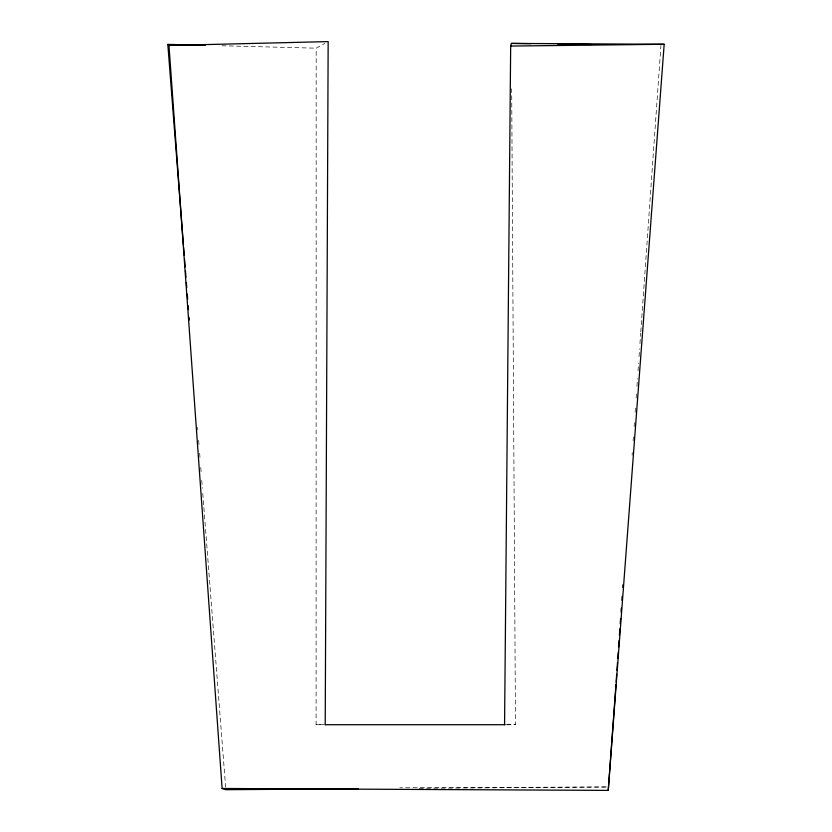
<?xml version="1.0" encoding="UTF-8"?>
<svg xmlns="http://www.w3.org/2000/svg" width="832" height="832" viewBox="0 0 832 832"><rect width="100%" height="100%" fill="white"/><g stroke="black" fill="none" stroke-linecap="round" stroke-linejoin="round"><path stroke-width="0.62" stroke-dasharray="4.16 3.12" d="M323.866 724.724L316.098 724.724L316.17 48.183L324.886 43.399M632.102 455.104L632.289 452.514M633.11 440.846L633.381 436.956M634.109 426.587L634.379 422.698M635.118 412.329L635.482 407.139M636.116 398.07L636.48 392.881M636.938 386.402L637.489 378.622M638.03 370.843L638.581 363.064M639.038 356.585L639.59 348.806M639.954 343.626L640.682 333.247M640.775 331.958L641.68 318.989M641.774 317.699L660.93 45.469M419.234 788.32L607.443 786.978L399.859 787.779M316.098 724.724L322.941 724.714M507 724.734L515.486 724.724L511.68 88.837M506.428 724.724L515.486 724.724M222.009 45.77L316.17 48.183M197.631 427.388L197.829 429.978M198.64 440.326L199.046 445.505M199.649 453.274L200.148 459.742M200.751 467.501L201.261 473.97M201.76 480.438L202.363 488.207M202.769 493.386L203.778 506.324M203.871 507.614L225.628 787.114"/><path stroke-width="1.25" d="M325.218 724.703L328.162 41.6L168.969 45.479L167.825 44.377L205.234 45.334M504.566 724.734L510.671 46.062L511.41 43.41L664.175 44.273L608.244 790.4L222.113 788.476L168.969 45.479M615.95 684.559L608.244 790.4M616.138 681.959L616.678 674.19M616.959 670.301L617.5 662.522M617.781 658.632L618.238 652.153M618.602 646.963L619.06 640.484M619.424 635.294L619.871 628.815M620.246 623.626L620.61 618.446M621.067 611.957L621.338 608.078M621.889 600.298L622.159 596.409M622.794 587.33L622.981 584.74M510.671 46.062L664.175 44.273M358.228 788.757L225.826 789.703L222.113 788.476M325.166 724.724L505.128 724.724M511.41 43.41L530.743 43.68M557.814 44.054L591.334 44.512M167.825 44.377L183.435 244.941M183.633 247.53L184.246 255.289M184.548 259.168L185.151 266.937M185.453 270.816L185.952 277.285M186.358 282.464L186.763 287.643M187.262 294.112L187.668 299.281M188.167 305.76L188.469 309.639M189.072 317.398L189.28 319.987"/></g></svg>
